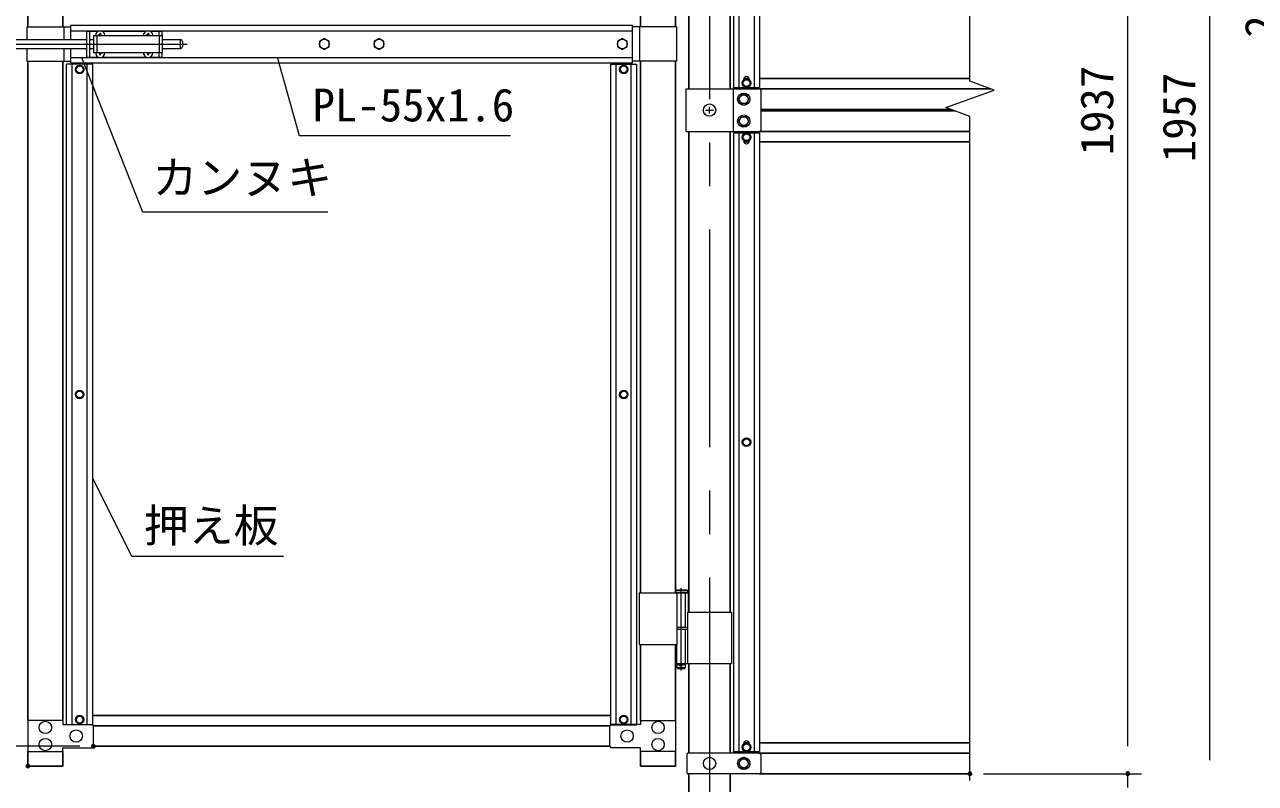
# Model space of a CAD drawing. Units: millimetres, scale not verified. Extents: x -4200 to 4200, y -2970 to 2970.
# Drawn here: x -3141 to -1345, y -811 to 297 of the extents above; entities that cross this region are included whole.
import ezdxf
from ezdxf.enums import TextEntityAlignment as Align

# ---------------------------------------------------------------- set-up
doc = ezdxf.new("R2010")
doc.units = ezdxf.units.MM
doc.header["$LTSCALE"] = 10
doc.header["$PDMODE"] = 32
doc.header["$PDSIZE"] = 5
doc.linetypes.add('DASHED', pattern=[7.5, 6, -1.5])
doc.linetypes.add('USER1', pattern=[50.8, 31.75, -6.35, 6.35, -6.35])
for name, color, linetype, lineweight in [('0-1_D-STR-DIM', 7, 'Continuous', 13), ('0-2_D-BMK', 2, 'USER1', 13), ('0-4_D-STR3', 3, 'Continuous', 13), ('0-5_D-STR1', 1, 'Continuous', 25), ('0-7_Defpoints', 8, 'Continuous', 25), ('0-B_D-STR-TXT', 7, 'Continuous', 13)]:
    doc.layers.add(name, color=color, linetype=linetype, lineweight=lineweight)
doc.styles.add('ＭＳ ゴシック', font='')
doc.styles.get('ＭＳ ゴシック').set_extended_font_data('MS Gothic')

msp = doc.modelspace()

# ---------------------------------------------------------------- linework, layer by layer
at = {"layer": '0-1_D-STR-DIM'}
for p, q in [((-1761.84, 214.11), (-1761.84, 1566.46)), ((-1531.44, -756.54), (-1531.44, 1100.46)), ((-1411.44, -776.54), (-1411.44, 1100.46)), ((-1797.08, 175.64), (-1726.6, 201.29)), ((-1726.6, 201.29), (-1761.84, 214.11)), ((-1761.84, 162.81), (-1797.08, 175.64)), ((-1761.84, -806.25), (-1761.84, 162.81)), ((-1531.44, -756.54), (-1531.44, -716.54)), ((-3061.04, -756.54), (-3686.26, -756.54)), ((-3061.04, -756.54), (-3686.26, -756.54)), ((-1741.84, -796.54), (-1511.44, -796.54)), ((-1741.84, -796.54), (-1511.44, -796.54)), ((-1531.44, -816.54), (-1531.44, -796.54))]:
    msp.add_line(p, q, dxfattribs=at)
at = {"layer": '0-2_D-BMK'}
for p, q in [((-2141.84, 1521.7), (-2141.84, -1227.11)), ((-3221.88, 268.45), (-2901.88, 268.45)), ((-2147.49, 171.96), (-2136.19, 171.96)), ((-2141.84, 167), (-2141.84, 176.93)), ((-2183.57, -525.74), (-2183.57, -645.74)), ((-2178.57, -637.74), (-2188.57, -637.74))]:
    msp.add_line(p, q, dxfattribs=at)
at = {"layer": '0-4_D-STR3'}
for p, q in [((-2106.84, 1108.21), (-2106.84, 205.21)), ((-2098.84, 1108.21), (-2098.84, 205.21)), ((-2076.84, 1108.21), (-2076.84, 205.21)), ((-2068.84, 1108.21), (-2068.84, 205.21)), ((-3138.19, 293.45), (-3138.19, 274.95)), ((-3138.19, 293.45), (-3074.09, 293.45)), ((-3084.19, 293.45), (-3084.19, 274.95)), ((-3074.09, 295.95), (-2254.09, 295.95)), ((-3074.09, 274.95), (-3074.09, 295.95)), ((-3074.09, 287.95), (-2254.09, 287.95)), ((-3051.19, 287.45), (-3051.19, 249.45)), ((-3051.19, 287.45), (-3033.79, 287.45)), ((-3046.69, 287.45), (-3046.69, 249.45)), ((-3028.59, 287.45), (-2963.79, 287.45)), ((-2958.59, 287.45), (-2941.19, 287.45)), ((-2945.69, 287.45), (-2945.69, 280.95)), ((-2941.19, 287.45), (-2941.19, 280.95)), ((-2254.09, 240.95), (-2254.09, 295.95)), ((-2189.99, 293.45), (-2254.09, 293.45)), ((-2243.99, 293.45), (-2243.99, 243.45)), ((-2189.99, 293.45), (-2189.99, 243.45)), ((-3174.54, 274.95), (-3051.19, 274.95)), ((-3046.69, 274.95), (-3040.69, 274.95)), ((-3040.69, 280.95), (-3040.69, 255.95)), ((-3040.69, 280.95), (-2940.69, 280.95)), ((-3033.04, 281.37), (-3034.34, 281.35)), ((-3034.34, 281.35), (-3034.34, 280.95)), ((-3031.58, 284.1), (-3031.61, 282.81)), ((-3031.58, 284.1), (-3030.79, 284.1)), ((-3030.79, 284.1), (-3030.77, 282.81)), ((-2963.04, 281.37), (-2964.34, 281.35)), ((-2964.34, 281.35), (-2964.34, 280.95)), ((-2961.58, 284.1), (-2961.61, 282.81)), ((-2961.58, 284.1), (-2960.79, 284.1)), ((-2960.79, 284.1), (-2960.77, 282.81)), ((-2959.34, 281.37), (-2958.04, 281.35)), ((-2958.04, 281.35), (-2958.04, 280.95)), ((-2940.69, 280.95), (-2940.69, 255.95)), ((-2940.69, 274.95), (-2914.19, 274.95)), ((-2914.19, 274.95), (-2914.19, 261.95)), ((-2911.19, 271.95), (-2911.19, 264.95)), ((-3174.54, 261.95), (-3051.19, 261.95)), ((-3138.19, 261.95), (-3138.19, 243.45)), ((-3084.19, 261.95), (-3084.19, 243.45)), ((-3074.09, 240.95), (-3074.09, 261.95)), ((-3046.69, 261.95), (-3040.69, 261.95)), ((-3040.69, 255.95), (-2940.69, 255.95)), ((-3034.34, 255.56), (-3034.34, 255.95)), ((-3033.04, 255.54), (-3034.34, 255.56)), ((-3031.58, 252.8), (-3031.61, 254.1)), ((-3031.58, 252.8), (-3030.79, 252.8)), ((-3030.79, 252.8), (-3030.77, 254.1)), ((-3029.34, 255.54), (-3028.04, 255.56)), ((-3028.04, 255.56), (-3028.04, 255.95)), ((-2964.34, 255.56), (-2964.34, 255.95)), ((-2963.04, 255.54), (-2964.34, 255.56)), ((-2961.58, 252.8), (-2961.61, 254.1)), ((-2961.58, 252.8), (-2960.79, 252.8)), ((-2960.79, 252.8), (-2960.77, 254.1)), ((-2959.34, 255.54), (-2958.04, 255.56)), ((-2958.04, 255.56), (-2958.04, 255.95)), ((-2945.69, 255.95), (-2945.69, 249.45)), ((-2941.19, 255.95), (-2941.19, 249.45)), ((-2940.69, 261.95), (-2914.19, 261.95)), ((-3138.19, 243.45), (-3074.09, 243.45)), ((-3042.09, 239.2), (-3080.09, 239.2)), ((-3080.09, -725.29), (-3080.09, 239.2)), ((-3074.09, 248.95), (-2254.09, 248.95)), ((-3074.09, 240.95), (-2254.09, 240.95)), ((-3072.09, -725.29), (-3072.09, 239.2)), ((-3051.19, 249.45), (-3033.79, 249.45)), ((-3050.09, -725.29), (-3050.09, 239.2)), ((-3042.09, -725.29), (-3042.09, 239.2)), ((-3028.59, 249.45), (-2963.79, 249.45)), ((-2958.59, 249.45), (-2941.19, 249.45)), ((-2286.09, 239.2), (-2248.09, 239.2)), ((-2286.09, -725.29), (-2286.09, 239.2)), ((-2278.09, -725.29), (-2278.09, 239.2)), ((-2256.09, -725.29), (-2256.09, 239.2)), ((-2189.99, 243.45), (-2254.09, 243.45)), ((-2248.09, -725.29), (-2248.09, 239.2)), ((-2091.84, 216.26), (-2091.84, 216.96)), ((-2083.84, 216.96), (-2083.84, 216.26)), ((-2175.79, 202.96), (-2068.84, 202.96)), ((-2175.79, 140.96), (-2175.79, 202.96)), ((-2106.84, 205.21), (-2068.84, 205.21)), ((-2106.84, 140.96), (-2106.84, 202.96)), ((-2066.84, 200.96), (-2066.84, 142.96)), ((-2175.79, 140.96), (-2068.84, 140.96)), ((-2106.84, 138.71), (-2068.84, 138.71)), ((-2106.84, 138.71), (-2106.84, -764.29)), ((-2098.84, 138.71), (-2098.84, -764.29)), ((-2091.84, 127.66), (-2091.84, 126.96)), ((-2083.84, 126.96), (-2083.84, 127.66)), ((-2076.84, 138.71), (-2076.84, -764.29)), ((-2068.84, 138.71), (-2068.84, -764.29)), ((-2244.39, -532.74), (-2244.39, -607.74)), ((-2244.39, -532.74), (-2172.77, -532.74)), ((-2174.57, -528.74), (-2191.59, -528.74)), ((-2173.57, -529.74), (-2191.59, -529.74)), ((-2173.57, -532.74), (-2191.59, -532.74)), ((-2189.59, -532.74), (-2189.59, -607.74)), ((-2174.57, -528.74), (-2173.57, -529.74)), ((-2173.57, -532.74), (-2173.57, -529.74)), ((-2172.77, -532.74), (-2172.77, -560.74)), ((-2174.09, -560.74), (-2109.59, -560.74)), ((-2174.09, -560.74), (-2174.09, -635.74)), ((-2109.59, -560.74), (-2109.59, -635.74)), ((-2189.59, -582.74), (-2174.09, -582.74)), ((-2189.59, -585.74), (-2174.09, -585.74)), ((-2189.59, -585.74), (-2174.09, -585.74)), ((-2244.39, -607.74), (-2189.59, -607.74)), ((-2191.59, -635.74), (-2109.59, -635.74)), ((-2189.57, -635.74), (-2189.57, -641.74)), ((-2189.57, -641.74), (-2188.57, -642.74)), ((-2189.57, -641.74), (-2177.57, -641.74)), ((-2188.57, -642.74), (-2178.57, -642.74)), ((-2178.57, -642.74), (-2177.57, -641.74)), ((-2177.57, -635.74), (-2177.57, -641.74)), ((-3042.09, -725.29), (-3080.09, -725.29)), ((-3041.04, -756.54), (-3041.04, -726.54)), ((-2287.14, -756.54), (-2287.14, -726.54)), ((-2286.09, -725.29), (-2248.09, -725.29)), ((-2091.84, -753.24), (-2091.84, -752.54)), ((-2083.84, -752.54), (-2083.84, -753.24)), ((-2175.17, -768.54), (-2175.17, -794.54)), ((-2068.84, -766.54), (-2173.17, -766.54)), ((-2106.84, -764.29), (-2068.84, -764.29)), ((-2066.84, -768.54), (-2066.84, -794.54)), ((-2068.84, -796.54), (-2173.17, -796.54))]:
    msp.add_line(p, q, dxfattribs=at)
at = {"layer": '0-4_D-STR3', "linetype": 'DASHED'}
for p, q in [((-3036.19, 280.95), (-3036.19, 255.95)), ((-2945.19, 280.95), (-2945.19, 255.95)), ((-2177.27, -532.74), (-2177.27, -582.74)), ((-2177.27, -585.74), (-2177.27, -635.74)), ((-2189.87, -607.74), (-2189.87, -635.74))]:
    msp.add_line(p, q, dxfattribs=at)
at = {"layer": '0-4_D-STR3'}
for points in [[(-3029.34, 281.37), (-3028.04, 281.35), (-3028.04, 280.95)], [(-3085.79, -719.04), (-3136.59, -719.04), (-3136.59, -764.04), (-3085.79, -764.04), (-3085.79, -758.54), (-3043.04, -758.54)], [(-3085.79, -719.04), (-3085.79, -724.54), (-3043.04, -724.54)], [(-2242.39, -719.04), (-2191.59, -719.04), (-2191.59, -764.04), (-2242.39, -764.04), (-2242.39, -758.54), (-2285.14, -758.54)], [(-2242.39, -719.04), (-2242.39, -724.54), (-2285.14, -724.54)]]:
    msp.add_lwpolyline(points, dxfattribs=at)
for points in [[(-2704.09, 276.55), (-2711.1, 272.5), (-2711.1, 264.4), (-2704.09, 260.35), (-2697.07, 264.4), (-2697.07, 272.5)], [(-2624.09, 276.55), (-2631.1, 272.5), (-2631.1, 264.4), (-2624.09, 260.35), (-2617.07, 264.4), (-2617.07, 272.5)], [(-2269.09, 276.55), (-2276.1, 272.5), (-2276.1, 264.4), (-2269.09, 260.35), (-2262.07, 264.4), (-2262.07, 272.5)], [(-3066.86, 231.45), (-3063.98, 236.45), (-3058.2, 236.45), (-3055.32, 231.45), (-3058.2, 226.45), (-3063.98, 226.45)], [(-2261.32, 231.45), (-2264.2, 236.45), (-2269.98, 236.45), (-2272.86, 231.45), (-2269.98, 226.45), (-2264.2, 226.45)], [(-2093.61, 211.46), (-2090.73, 216.46), (-2084.95, 216.46), (-2082.07, 211.46), (-2084.95, 206.46), (-2090.73, 206.46)], [(-2084.34, 187.96), (-2088.08, 194.46), (-2095.6, 194.46), (-2099.34, 187.96), (-2095.6, 181.46), (-2088.08, 181.46)], [(-2084.34, 155.96), (-2088.08, 162.46), (-2095.6, 162.46), (-2099.34, 155.96), (-2095.6, 149.46), (-2088.08, 149.46)], [(-2093.61, 132.46), (-2090.73, 137.46), (-2084.95, 137.46), (-2082.07, 132.46), (-2084.95, 127.46), (-2090.73, 127.46)], [(-3066.86, -243.04), (-3063.98, -238.04), (-3058.2, -238.04), (-3055.32, -243.04), (-3058.2, -248.04), (-3063.98, -248.04)], [(-2261.32, -243.04), (-2264.2, -238.04), (-2269.98, -238.04), (-2272.86, -243.04), (-2269.98, -248.04), (-2264.2, -248.04)], [(-2093.61, -312.79), (-2090.73, -307.79), (-2084.95, -307.79), (-2082.07, -312.79), (-2084.95, -317.79), (-2090.73, -317.79)], [(-3066.86, -717.54), (-3063.98, -722.54), (-3058.2, -722.54), (-3055.32, -717.54), (-3058.2, -712.54), (-3063.98, -712.54)], [(-2261.32, -717.54), (-2264.2, -722.54), (-2269.98, -722.54), (-2272.86, -717.54), (-2269.98, -712.54), (-2264.2, -712.54)], [(-2093.61, -758.04), (-2090.73, -753.04), (-2084.95, -753.04), (-2082.07, -758.04), (-2084.95, -763.04), (-2090.73, -763.04)], [(-2084.34, -781.54), (-2088.08, -775.04), (-2095.6, -775.04), (-2099.34, -781.54), (-2095.6, -788.04), (-2088.08, -788.04)]]:
    msp.add_lwpolyline(points, close=True, dxfattribs=at)
for centre, radius in [((-2704.09, 268.45), 7.03), ((-2624.09, 268.45), 7.03), ((-2269.09, 268.45), 7.03), ((-3061.09, 231.45), 6.25), ((-3061.09, 231.45), 5), ((-2267.09, 231.45), 6.25), ((-2267.09, 231.45), 5), ((-2087.84, 211.46), 6.25), ((-2087.84, 211.46), 5), ((-2141.84, 171.96), 9), ((-2091.84, 187.96), 9), ((-2091.84, 187.96), 6.5), ((-2091.84, 155.96), 9), ((-2091.84, 155.96), 6.5), ((-2087.84, 132.46), 6.25), ((-2087.84, 132.46), 5), ((-3061.09, -243.04), 6.25), ((-3061.09, -243.04), 5), ((-2267.09, -243.04), 6.25), ((-2267.09, -243.04), 5), ((-2087.84, -312.79), 6.25), ((-2087.84, -312.79), 5), ((-2183.57, -637.74), 2), ((-3061.09, -717.54), 6.25), ((-3061.09, -717.54), 5), ((-2267.09, -717.54), 6.25), ((-2267.09, -717.54), 5), ((-3111.19, -729.04), 9), ((-3066.04, -741.54), 9), ((-2262.14, -741.54), 9), ((-2216.99, -729.04), 9), ((-3111.19, -754.04), 9), ((-2216.99, -754.04), 9), ((-2087.84, -758.04), 6.25), ((-2087.84, -758.04), 5), ((-2141.84, -781.54), 9), ((-2091.84, -781.54), 9), ((-2091.84, -781.54), 6.5)]:
    msp.add_circle(centre, radius, dxfattribs=at)
for centre, radius, start, end in [((-3031.19, 280.95), 7, 0, 180), ((-2961.19, 280.95), 7, 0, 180), ((-3033.09, 282.86), 1.49, 270, 0), ((-3029.28, 282.86), 1.49, 180, 270), ((-2963.09, 282.86), 1.49, 270, 0), ((-2959.28, 282.86), 1.49, 180, 270), ((-2914.19, 271.95), 3, 0, 90), ((-3031.19, 255.95), 7, 180, 0), ((-3033.09, 254.05), 1.49, 0, 90), ((-3029.28, 254.05), 1.49, 90, 180), ((-2961.19, 255.95), 7, 180, 0), ((-2963.09, 254.05), 1.49, 0, 90), ((-2959.28, 254.05), 1.49, 90, 180), ((-2914.19, 264.95), 3, 270, 0), ((-2087.84, 216.96), 4, 0, 180), ((-2068.84, 200.96), 2, 0, 90), ((-2087.84, 126.96), 4, 180, 0), ((-2068.84, 142.96), 2, 270, 0), ((-3043.04, -726.54), 2, 0, 90), ((-2285.14, -726.54), 2, 90, 180), ((-2087.84, -752.54), 4, 0, 180), ((-3043.04, -756.54), 2, 270, 0), ((-2285.14, -756.54), 2, 180, 270), ((-2173.17, -768.54), 2, 90, 180), ((-2068.84, -768.54), 2, 0, 90), ((-2173.17, -794.54), 2, 180, 270), ((-2068.84, -794.54), 2, 270, 0)]:
    msp.add_arc(centre, radius, start, end, dxfattribs=at)
at = {"layer": '0-5_D-STR1'}
for p, q in [((-3136.59, 1102.96), (-3136.59, 293.45)), ((-3085.79, 1102.96), (-3085.79, 293.45)), ((-2242.39, 913.26), (-2242.39, 293.45)), ((-2191.59, 913.26), (-2191.59, 293.45)), ((-2172.09, 885.26), (-2172.09, 202.96)), ((-2111.59, 885.26), (-2111.59, 202.96)), ((-3136.59, 243.45), (-3136.59, -719.04)), ((-3085.79, 243.45), (-3085.79, -719.04)), ((-2242.39, 243.45), (-2242.39, -532.74)), ((-2191.59, 243.45), (-2191.59, -532.74)), ((-2083.97, 217.96), (-2091.71, 217.96)), ((-1761.84, 217.96), (-2068.84, 217.96)), ((-2106.84, 205.21), (-2106.84, 202.96)), ((-1731.2, 202.96), (-2067.52, 202.96)), ((-1789.73, 172.96), (-2066.84, 172.96)), ((-1784.24, 170.96), (-2066.84, 170.96)), ((-2172.09, 140.96), (-2172.09, -560.74)), ((-2111.59, 140.96), (-2111.59, -560.74)), ((-2106.84, 140.96), (-2106.84, 138.71)), ((-2091.71, 125.96), (-2083.97, 125.96)), ((-1761.84, 140.96), (-2068.84, 140.96)), ((-1761.84, 125.96), (-2068.84, 125.96)), ((-2242.39, -607.74), (-2242.39, -719.04)), ((-2191.59, -607.74), (-2191.59, -719.04)), ((-2172.09, -635.74), (-2172.09, -766.54)), ((-2111.59, -635.74), (-2111.59, -766.54)), ((-3042.09, -711.54), (-2286.09, -711.54)), ((-3041.04, -726.54), (-2287.14, -726.54)), ((-2083.97, -751.54), (-2091.71, -751.54)), ((-1761.84, -751.54), (-2068.84, -751.54)), ((-3085.79, -785.37), (-3085.79, -764.04)), ((-3041.04, -756.54), (-2287.14, -756.54)), ((-2191.59, -785.37), (-2191.59, -764.04)), ((-2106.84, -764.29), (-2106.84, -766.54)), ((-1761.84, -766.54), (-2069.19, -766.54)), ((-2172.09, -796.54), (-2172.09, -1216.54)), ((-2111.59, -796.54), (-2111.59, -1216.54)), ((-1761.84, -796.54), (-2069.19, -796.54))]:
    msp.add_line(p, q, dxfattribs=at)
for points in [[(-3085.79, -785.37), (-3136.59, -785.37), (-3136.59, -764.04)], [(-2191.59, -785.37), (-2242.39, -785.37), (-2242.39, -764.04)]]:
    msp.add_lwpolyline(points, dxfattribs=at)
at = {"layer": '0-7_Defpoints'}
for p in [(-3041.04, -756.54), (-3041.04, -756.54), (-3136.59, -785.37), (-3136.59, -785.37), (-1761.84, -796.54), (-1531.44, -796.54)]:
    msp.add_point(p, dxfattribs=at)
at = {"layer": '0-B_D-STR-TXT'}
for points in [[(-2698.78, 22.9), (-2969.07, 22.9), (-3057.67, 248.2)], [(-2432.49, 134.3), (-2740.09, 134.3), (-2771.77, 247.57)], [(-2763.64, -479.62), (-2984.92, -479.62), (-3041.25, -366.21)]]:
    msp.add_lwpolyline(points, dxfattribs=at)

# ---------------------------------------------------------------- texts
at = {"layer": '0-1_D-STR-DIM', "style": 'ＭＳ ゴシック'}
for s, p in [('2318', (-1298.19, 277.67)), ('1937', (-1538.19, 105.96)), ('1957', (-1418.19, 95.96))]:
    msp.add_text(s, height=48.09, rotation=90, dxfattribs=at).set_placement(p, align=Align.BOTTOM_LEFT)
at = {"layer": '0-B_D-STR-TXT', "style": 'ＭＳ ゴシック'}
for s, p in [('PL-55x1.6', (-2721.32, 141.05)), ('カンヌキ', (-2954.87, 34.98)), ('押え板', (-2967.48, -472.87))]:
    msp.add_text(s, height=48.09, dxfattribs=at).set_placement(p, align=Align.BOTTOM_LEFT)

doc.saveas('drawing.dxf')
